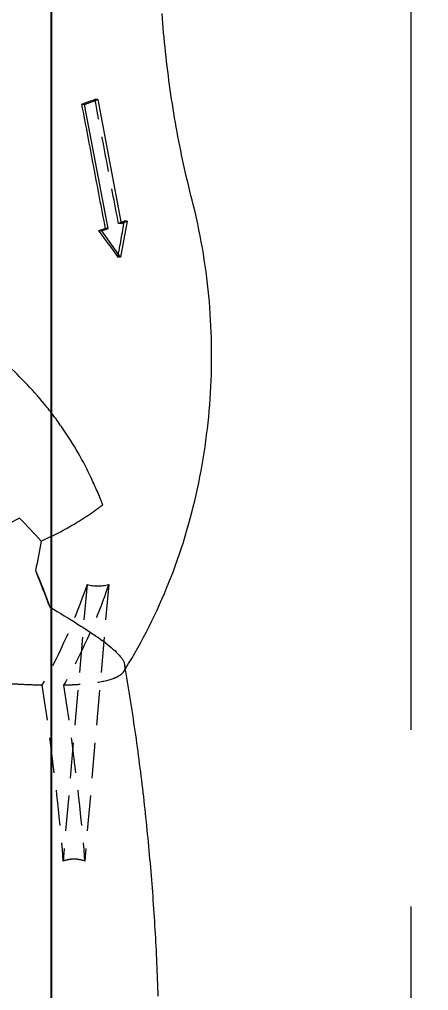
# Model space of a CAD drawing. Header units: millimetres. Extents: x -46397 to 283259, y -8690 to 23983.
# Drawn here: x 4013.6 to 4071.6, y 7699.3 to 7836.8 of the extents above; entities that cross this region are included whole.
import ezdxf

# ---------------------------------------------------------------- set-up
doc = ezdxf.new("R2010")
doc.units = ezdxf.units.MM
doc.linetypes.add('CENTER', pattern=[2, 1.25, -0.25, 0.25, -0.25])
doc.linetypes.add('HIDDENX2', pattern=[0.75, 0.5, -0.25])
doc.layers.get('Defpoints').update_dxf_attribs({"lineweight": 0})
for name, color, linetype, lineweight in [('DUONGCHINH', 7, 'Continuous', 25), ('DUONGTAM', 1, 'CENTER', 0), ('PHANTOM 2', 8, 'Continuous', 0)]:
    doc.layers.add(name, color=color, linetype=linetype, lineweight=lineweight)
doc.styles.add('GHI CHÚ 1', font='isocp_IV25.ttf', dxfattribs={"width": 0.8})
doc.dimstyles.new('1-30SCALE', dxfattribs={"dimtxt": 75, "dimasz": 75, "dimexe": 37.5, "dimexo": 30, "dimgap": 30, "dimtad": 1, "dimtoh": 1, "dimdec": 0, "dimdsep": 46, "dimtxsty": 'GHI CHÚ 1', "dimcen": 0.09, "dimclrd": 256, "dimclre": 256, "dimclrt": 2, "dimadec": 0, "dimazin": 0, "dimtfac": 1, "dimtdec": 0, "dimtofl": 0, "dimtmove": 0, "dimatfit": 3, "dimfxl": 1, "dimlwd": 0, "dimlwe": 0, "dimarcsym": 0})

# ---------------------------------------------------------------- blocks, each defined once
blk = doc.blocks.new('*D145')
at = {"layer": 'Defpoints', "color": 0, "transparency": 16777216}
for p in [(3969.69, 8236.17, -1.5), (4424.18, 8236.17), (4195.15, 7486.17, -1.5)]:
    blk.add_point(p, dxfattribs=at)
at = {"layer": 'PHANTOM 2', "linetype": 'Continuous', "lineweight": 0, "transparency": 16777216}
for p, q in [((3999.69, 8236.17), (4454.18, 8236.17)), ((4424.18, 7576.17), (4424.18, 8146.17)), ((4225.15, 7486.17), (4454.18, 7486.17))]:
    blk.add_line(p, q, dxfattribs=at)
at = {"layer": 'PHANTOM 2', "transparency": 16777216}
for points in [[(4409.18, 8146.17), (4439.18, 8146.17), (4424.18, 8236.17)], [(4409.18, 7576.17), (4439.18, 7576.17), (4424.18, 7486.17)]]:
    blk.add_solid(points, dxfattribs=at)
at = {"layer": 'PHANTOM 2', "color": 2, "transparency": 16777216, "insert": (4346.68, 7861.17), "char_height": 95, "attachment_point": 5, "rotation": 90, "style": 'GHI CHÚ 1'}
blk.add_mtext('750', dxfattribs=at)
blk = doc.blocks.new('A$C84ccd93c')
at = {"layer": 'DUONGCHINH', "color": 2, "ltscale": 10, "extrusion": (6.89019e-16, 1, 0)}
blk.add_line((607.33, 1954.61), (607.33, 454.61), dxfattribs=at)
blk = doc.blocks.new('A$Cbc6c2a49')
at = {"color": 2, "linetype": 'Continuous', "lineweight": 0, "ltscale": 10, "extrusion": (6.89019e-16, 1, 0)}
for p, q in [((612.04, 1543.23), (611.61, 1543.23)), ((612.04, 1543.23), (613.91, 1543.93)), ((615.37, 1525.65), (612.04, 1543.23)), ((613.91, 1543.93), (613.52, 1543.93)), ((613.91, 1543.93), (617.24, 1526.36)), ((618.1, 1526.68), (617.14, 1521.61)), ((617.24, 1526.36), (618.1, 1526.68)), ((618.1, 1526.68), (617.67, 1526.68)), ((614.51, 1525.32), (614.03, 1525.32)), ((614.51, 1525.32), (615.37, 1525.65)), ((617.14, 1521.61), (614.51, 1525.32)), ((615.37, 1525.65), (614.96, 1525.65)), ((617.14, 1521.61), (616.75, 1521.61))]:
    blk.add_line(p, q, dxfattribs=at)
at = {"color": 1, "linetype": 'HIDDENX2', "lineweight": 0, "ltscale": 10, "extrusion": (6.89019e-16, 1, 0)}
for p, q in [((617.24, 1526.36), (616.85, 1526.36)), ((612.39, 1475.25), (608.99, 1436.1)), ((615.46, 1475.25), (612.06, 1436.1))]:
    blk.add_line(p, q, dxfattribs=at)
at = {"color": 2, "linetype": 'Continuous', "lineweight": 0, "ltscale": 10, "extrusion": (0, 0, -1)}
for centre, major_axis, ratio, start_param, end_param in [((580.15, 1486.51), (-72.73, -35.36), 0.147655, 4.467928, 4.524378), ((579.83, 1475.18), (23.37, -28.63), 0.612375, -1.171049, -1.010086), ((572.6, 1503.73), (-40.25, 35.22), 0, 3.141591, 3.141593)]:
    blk.add_ellipse(centre, major_axis=major_axis, ratio=ratio, start_param=start_param, end_param=end_param, dxfattribs=at)
at = {"color": 1, "linetype": 'HIDDENX2', "lineweight": 0, "ltscale": 10, "extrusion": (0, 0, -1)}
for centre, major_axis, start_param, end_param in [((565.04, 1507.65), (0, 74.39), 2.021432, 2.248833), ((568.11, 1507.65), (0, 74.39), 2.021432, 2.124861), ((568.11, 1507.65), (0, 74.39), 2.124863, 2.248833), ((430.44, 1406.08), (0, 254.28), 1.353148, 1.452468), ((433.51, 1406.08), (0, 254.28), 1.353148, 1.452468)]:
    blk.add_ellipse(centre, major_axis=major_axis, ratio=0.707107, start_param=start_param, end_param=end_param, dxfattribs=at)
at = {"color": 2, "linetype": 'Continuous', "lineweight": 0, "ltscale": 10}
for points, knots in [([(627.28, 1529.69), (626.85, 1531.37), (626.45, 1533.07), (625.7, 1536.5), (625.35, 1538.24), (624.72, 1541.74), (624.44, 1543.51), (623.93, 1547.06), (623.71, 1548.85), (623.32, 1552.45), (623.16, 1554.26), (623.04, 1556.08)], [1.221737, 1.221737, 1.221737, 1.221737, 1.2716958, 1.2716958, 1.3216546, 1.3216546, 1.3716134, 1.3716134, 1.4215722, 1.4215722, 1.471531, 1.471531, 1.471531, 1.471531]), ([(611.61, 1543.23), (612.18, 1540.3), (612.74, 1537.37), (613.85, 1531.51), (614.4, 1528.58), (614.96, 1525.65)], [0.00000021, 0.00000021, 0.00000021, 0.00000021, 0.00837021, 0.00837021, 0.01674022, 0.01674022, 0.01674022, 0.01674022]), ([(617.83, 1463.32), (620.28, 1467.24), (622.32, 1471.34), (625.72, 1479.86), (627.06, 1484.3), (629.01, 1493.29), (629.63, 1497.85), (630.16, 1506.98), (630.08, 1511.57), (629.21, 1520.69), (628.43, 1525.22), (627.28, 1529.69)], [0.84845, 0.84845, 0.84845, 0.84845, 1.057025, 1.057025, 1.272732, 1.272732, 1.48844, 1.48844, 1.704148, 1.704148, 1.919856, 1.919856, 1.919856, 1.919856]), ([(614.61, 1486.51), (614.55, 1486.67), (614.49, 1486.83), (614.37, 1487.15), (614.18, 1487.62), (613.99, 1488.09), (613.59, 1489.03), (613.31, 1489.65), (612.44, 1491.5), (611.81, 1492.71), (610.44, 1495.09), (609.7, 1496.26), (608.51, 1497.98), (608.11, 1498.55), (607.26, 1499.67), (606.83, 1500.23), (604.6, 1502.95), (602.65, 1504.98), (599.49, 1507.76), (598.39, 1508.64), (596.11, 1510.31), (594.93, 1511.1), (593.72, 1511.82)], [-0.00004058, -0.00004058, -0.00004058, -0.00004058, 0.00044782, 0.00044782, 0.00093621, 0.00191301, 0.00191301, 0.00386659, 0.00386659, 0.00777376, 0.00777376, 0.01168093, 0.01168093, 0.01363451, 0.01363451, 0.0155881, 0.0155881, 0.02340244, 0.02340244, 0.02730961, 0.02730961, 0.03121677, 0.03121677, 0.03121677, 0.03121677]), ([(605.89, 1481.41), (606.66, 1481.75), (607.42, 1482.11), (608.91, 1482.87), (609.65, 1483.28), (611.11, 1484.13), (611.82, 1484.58), (612.88, 1485.28), (613.41, 1485.64), (613.92, 1486.01), (614.27, 1486.26), (614.44, 1486.39), (614.61, 1486.51)], [0.01747207, 0.01747207, 0.01747207, 0.01747207, 0.02043909, 0.02043909, 0.02340611, 0.02340611, 0.02637312, 0.02637312, 0.02785663, 0.02859839, 0.02859839, 0.02934014, 0.02934014, 0.02934014, 0.02934014]), ([(607.11, 1472.08), (608.54, 1471.22), (609.86, 1470.42), (611.66, 1469.28), (612.23, 1468.92), (613.31, 1468.2), (613.81, 1467.86), (615.21, 1466.85), (615.96, 1466.24), (616.82, 1465.39), (617.06, 1465.11), (617.35, 1464.72), (617.43, 1464.6), (617.57, 1464.35), (617.62, 1464.22), (617.71, 1464), (617.73, 1463.9), (617.75, 1463.8)], [0.00422724, 0.00422724, 0.00422724, 0.00422724, 0.01073334, 0.01073334, 0.01398638, 0.01398638, 0.01723943, 0.01723943, 0.02374553, 0.02374553, 0.02699858, 0.02699858, 0.0286251, 0.0286251, 0.03025163, 0.03025163, 0.03168128, 0.03168128, 0.03168128, 0.03168128]), ([(622.48, 1416.95), (622.38, 1420.1), (622.24, 1423.25), (621.87, 1429.54), (621.64, 1432.68), (621.09, 1438.95), (620.78, 1442.08), (620.06, 1448.32), (619.66, 1451.43), (618.77, 1457.63), (618.28, 1460.72), (617.75, 1463.8)], [1.6154377, 1.6154377, 1.6154377, 1.6154377, 1.6542929, 1.6542929, 1.693149, 1.693149, 1.7320051, 1.7320051, 1.7708612, 1.7708612, 1.8097174, 1.8097174, 1.8097174, 1.8097174])]:
    blk.add_open_spline(points, degree=3, knots=knots, dxfattribs=at)
for points in [[(613.52, 1543.93), (612.91, 1543.7), (612.27, 1543.46), (611.61, 1543.23)], [(617.67, 1526.68), (617.52, 1526.62), (617.37, 1526.56), (617.21, 1526.5)], [(614.96, 1525.65), (614.65, 1525.54), (614.35, 1525.43), (614.03, 1525.32)], [(614.03, 1525.32), (614.96, 1524.09), (615.86, 1522.85), (616.75, 1521.61)], [(602.81, 1484.65), (603.88, 1483.58), (604.91, 1482.5), (605.89, 1481.41)], [(605.89, 1481.41), (605.67, 1480.01), (605.4, 1478.61), (605.08, 1477.22)], [(605.08, 1477.22), (605.76, 1475.51), (606.44, 1473.79), (607.11, 1472.08)]]:
    blk.add_open_spline(points, degree=3, dxfattribs=at)
at = {"color": 1, "linetype": 'HIDDENX2', "lineweight": 0, "ltscale": 10}
for points, knots in [([(616.85, 1526.36), (616.29, 1529.29), (615.73, 1532.22), (614.63, 1538.07), (614.07, 1541), (613.52, 1543.93)], [0.00000021, 0.00000021, 0.00000021, 0.00000021, 0.00837021, 0.00837021, 0.01674021, 0.01674021, 0.01674021, 0.01674021]), ([(606, 1460.99), (605.12, 1461.01), (604.19, 1461.04), (602.73, 1461.11), (602.23, 1461.14), (601.22, 1461.2), (600.72, 1461.23), (598.14, 1461.42), (595.98, 1461.62), (593.16, 1461.95), (592.59, 1462.02), (591.44, 1462.17), (590.87, 1462.24), (589.14, 1462.48), (587.98, 1462.65), (585.66, 1463.02), (584.49, 1463.22), (582.15, 1463.64), (580.98, 1463.86), (577.48, 1464.57), (575.2, 1465.09), (571.86, 1465.94), (570.75, 1466.24), (568.57, 1466.86), (567.5, 1467.18), (564.38, 1468.17), (562.39, 1468.88), (559.54, 1470.02), (558.61, 1470.41), (556.81, 1471.22), (555.94, 1471.64), (555.09, 1472.08)], [0.06025071, 0.06025071, 0.06025071, 0.06025071, 0.06349087, 0.06349087, 0.06511095, 0.06511095, 0.06673103, 0.06673103, 0.07321134, 0.07321134, 0.07483142, 0.07483142, 0.0764515, 0.0764515, 0.07969166, 0.07969166, 0.08293181, 0.08293181, 0.08617197, 0.08617197, 0.09265229, 0.09265229, 0.09589245, 0.09589245, 0.0991326, 0.0991326, 0.10561292, 0.10561292, 0.10885308, 0.10885308, 0.11209323, 0.11209323, 0.11209323, 0.11209323]), ([(617.75, 1463.8), (617.81, 1463.45), (617.74, 1463.13), (617.4, 1462.66), (617.21, 1462.49), (616.84, 1462.25), (616.71, 1462.17), (616.4, 1462.03), (616.23, 1461.96), (615.32, 1461.63), (614.38, 1461.42), (612.64, 1461.2), (612, 1461.13), (610.96, 1461.06), (610.6, 1461.04), (609.85, 1461.01), (609.47, 1461), (609.08, 1460.99)], [0.03168128, 0.03168128, 0.03168128, 0.03168128, 0.03675772, 0.03675772, 0.04001077, 0.04001077, 0.0416373, 0.0416373, 0.04326382, 0.04326382, 0.04976992, 0.04976992, 0.05302297, 0.05302297, 0.05464949, 0.05464949, 0.05627601, 0.05627601, 0.05627601, 0.05627601]), ([(612.06, 1436.1), (611.57, 1436.27), (611.07, 1436.36), (610.3, 1436.37), (610.04, 1436.34), (609.51, 1436.25), (609.25, 1436.19), (608.99, 1436.1)], [0.000000203, 0.000000203, 0.000000203, 0.000000203, 0.002005637, 0.002005637, 0.003008354, 0.003008354, 0.004011071, 0.004011071, 0.004011071, 0.004011071])]:
    blk.add_open_spline(points, degree=3, knots=knots, dxfattribs=at)
for points in [[(616.75, 1521.61), (617.08, 1523.3), (617.39, 1524.99), (617.67, 1526.68)], [(617.21, 1526.5), (617.09, 1526.45), (616.97, 1526.4), (616.85, 1526.36)], [(612.39, 1475.25), (613.39, 1474.99), (614.42, 1474.99), (615.46, 1475.25)], [(617.58, 1462.91), (617.67, 1463.05), (617.75, 1463.18), (617.83, 1463.32)]]:
    blk.add_open_spline(points, degree=3, dxfattribs=at)

msp = doc.modelspace()

# ---------------------------------------------------------------- linework, layer by layer
at = {"layer": 'DUONGTAM', "color": 5, "lineweight": 0, "ltscale": 100, "elevation": -1.5}
msp.add_lwpolyline([(2757.15, 8236.24), (2757.15, 6736.24), (2757.15, 6686.41, 0.284296), (2899.51, 6452.98, 0.238987), (3926.79, 6452.98, 0.284296), (4069.15, 6686.41), (4069.15, 6736.24), (4069.15, 8236.24), (4069.15, 8286.06, 0.284296), (3926.79, 8519.5, 0.238987), (2899.51, 8519.5, 0.284296), (2757.15, 8286.06)], format="xyb", close=True, dxfattribs=at)

# ---------------------------------------------------------------- block references
for name in ['A$Cbc6c2a49', 'A$C84ccd93c']:
    msp.add_blockref(name, (3410.82, 6281.56, -1.5))

# ---------------------------------------------------------------- dimensions: what is measured, and where the dimension line sits
at = {"layer": 'PHANTOM 2'}
dim = msp.add_linear_dim(base=(4424.18, 8236.17), p1=(4195.15, 7486.17, -1.5), p2=(3969.69, 8236.17, -1.5), angle=90, dimstyle='1-30SCALE', override={"dimtxt": 95, "dimasz": 90, "dimexe": 30, "dimtmove": 1}, dxfattribs=at)
dim.commit()
dim.dimension.update_dxf_attribs({"geometry": '*D145', "text_midpoint": (4346.68, 7861.17)})

doc.saveas('drawing.dxf')
